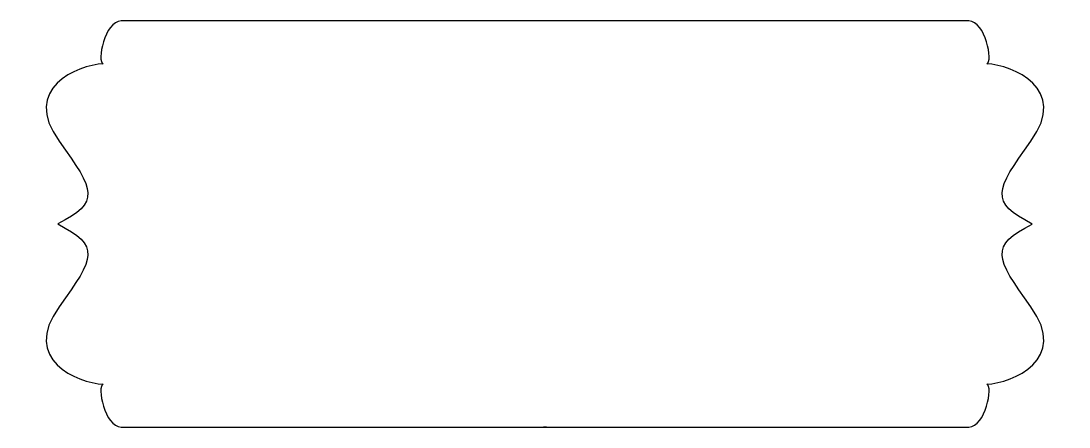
# Model space of a CAD drawing. Header units: centimetres. Extents: x -10 to 10, y -3.9 to 3.9.
import ezdxf

# ---------------------------------------------------------------- set-up
doc = ezdxf.new("R2010")
doc.units = ezdxf.units.CM
doc.header["$MEASUREMENT"] = 0
doc.layers.add('Camada 1', color=7, linetype='Continuous')

msp = doc.modelspace()

# ---------------------------------------------------------------- linework, layer by layer
at = {"layer": 'Camada 1'}
msp.add_open_spline([(0.02644, -3.88937), (0.02644, -3.88937), (-8.12272, -3.88937), (-8.12272, -3.88937), (-8.12272, -3.88937), (-8.44022, -3.88937), (-8.59897, -3.09562), (-8.46668, -3.06916), (-8.46668, -3.06916), (-8.96939, -3.0427), (-10.04405, -2.59926), (-9.31335, -1.58749), (-9.31335, -1.58749), (-8.62543, -0.63499), (-8.5196, -0.42332), (-9.33981, 0.00001), (-9.33981, 0.00001), (-8.5196, 0.42334), (-8.62543, 0.63501), (-9.31335, 1.58751), (-9.31335, 1.58751), (-10.04405, 2.59928), (-8.96939, 3.04272), (-8.46668, 3.06918), (-8.46668, 3.06918), (-8.59897, 3.09564), (-8.44022, 3.88939), (-8.12272, 3.88939), (-8.12272, 3.88939), (-8.12272, 3.88939), (-0.00001, 3.88937), (-0.00001, 3.88937), (-0.00001, 3.88937), (-0.00001, 3.88937), (8.12269, 3.88937), (8.12269, 3.88937), (8.12269, 3.88937), (8.44019, 3.88937), (8.59894, 3.09562), (8.46665, 3.06916), (8.46665, 3.06916), (8.96936, 3.0427), (10.04402, 2.59926), (9.31332, 1.58749), (9.31332, 1.58749), (8.6254, 0.63499), (8.51957, 0.42332), (9.33978, -0.00001), (9.33978, -0.00001), (8.51957, -0.42334), (8.6254, -0.63501), (9.31332, -1.58751), (9.31332, -1.58751), (10.04402, -2.59928), (8.96936, -3.04272), (8.46665, -3.06918), (8.46665, -3.06918), (8.59894, -3.09564), (8.44019, -3.88939), (8.12269, -3.88939), (8.12269, -3.88939), (8.12269, -3.88939), (-0.02647, -3.88937), (-0.02647, -3.88937), (-0.02647, -3.88937), (-0.02647, -3.88937), (0.02644, -3.88937), (0.02644, -3.88937)], degree=3, knots=[0, 0, 0, 0, 0.05555556, 0.05555556, 0.05555556, 0.05555556, 0.11111111, 0.11111111, 0.11111111, 0.11111111, 0.16666667, 0.16666667, 0.16666667, 0.16666667, 0.22222222, 0.22222222, 0.22222222, 0.22222222, 0.27777778, 0.27777778, 0.27777778, 0.27777778, 0.33333333, 0.33333333, 0.33333333, 0.33333333, 0.38888889, 0.38888889, 0.38888889, 0.38888889, 0.44444444, 0.44444444, 0.44444444, 0.44444444, 0.5, 0.5, 0.5, 0.5, 0.55555556, 0.55555556, 0.55555556, 0.55555556, 0.61111111, 0.61111111, 0.61111111, 0.61111111, 0.66666667, 0.66666667, 0.66666667, 0.66666667, 0.72222222, 0.72222222, 0.72222222, 0.72222222, 0.77777778, 0.77777778, 0.77777778, 0.77777778, 0.83333333, 0.83333333, 0.83333333, 0.83333333, 0.88888889, 0.88888889, 0.88888889, 0.88888889, 1, 1, 1, 1], dxfattribs=at)

doc.saveas('drawing.dxf')
